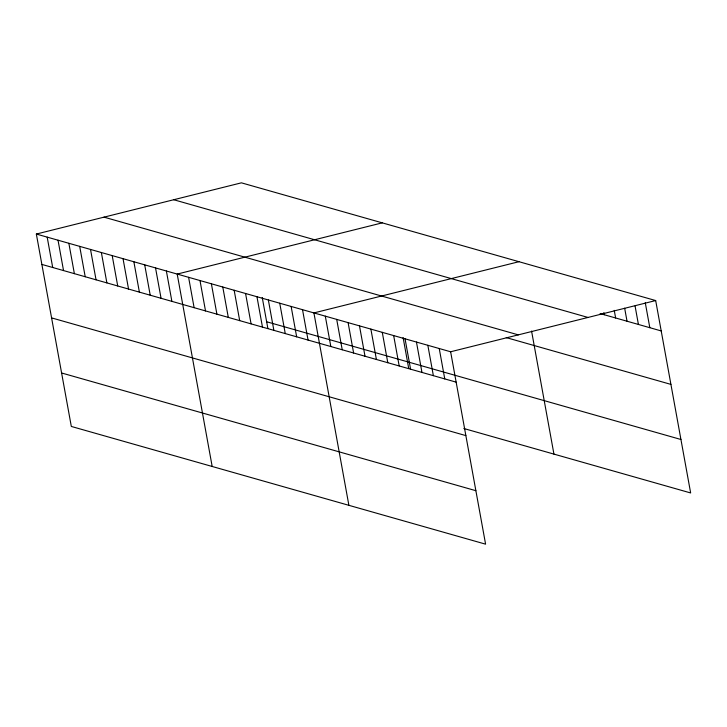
<?xml version="1.0" encoding="UTF-8"?>
<svg xmlns="http://www.w3.org/2000/svg" width="727" height="727" viewBox="0 0 727 727"><rect width="100%" height="100%" fill="white"/><g stroke="black" fill="none" stroke-linecap="round" stroke-linejoin="round"><path stroke-width="1.09" d="M36.35 234.049L450.631 351.768L485.591 544.169L71.319 426.449L36.35 234.049L241.409 182.831L655.681 300.551L690.65 492.951L463.835 428.503M382.257 222.853L177.206 274.07L212.175 466.47M518.969 261.702L313.919 312.919L348.887 505.32M450.631 351.768L655.681 300.551M600.102 313.564L661.207 330.93M173.735 199.734L588.016 317.454M104.016 217.146L518.296 334.865M506.246 337.601L670.921 384.392M266.655 321.761L680.935 439.49M41.866 264.419L456.147 382.138M51.59 317.89L465.871 435.609M61.595 372.978L475.876 490.698M645.276 302.741L649.811 327.686M635.071 306.012L638.415 324.451M624.657 308.193L627.028 321.216M614.251 310.384L615.633 317.981M603.846 312.574L604.237 314.736M531.573 331.067L553.938 454.111M439.235 348.524L444.76 378.903M427.839 345.289L433.365 375.668M416.453 342.053L421.969 372.433M405.057 338.818L410.582 369.189M403.103 337.555L408.719 368.471M393.661 335.574L399.187 365.954M382.275 332.339L387.791 362.718M370.879 329.104L376.404 359.483M359.483 325.869L365.009 356.239M348.097 322.634L353.613 353.004M336.701 319.389L342.226 349.769M325.305 316.154L330.83 346.534M302.523 309.684L308.048 340.054M291.127 306.44L296.652 336.819M279.741 303.204L285.257 333.584M268.345 299.969L273.87 330.349M262.247 297.525L267.872 328.45M256.958 296.734L262.474 327.105M245.562 293.49L251.079 323.869M234.167 290.255L239.692 320.634M222.78 287.02L228.296 317.399M211.384 283.784L216.9 314.155M199.989 280.54L205.514 310.92M188.602 277.305L194.118 307.685M166.374 270.989L171.89 301.369M155.533 267.909L161.058 298.288M144.7 264.837L150.216 295.207M133.868 261.756L139.384 292.127M123.027 258.676L128.552 289.055M112.194 255.595L117.719 285.975M101.362 252.514L106.878 282.894M90.521 249.443L96.046 279.813M79.688 246.362L85.213 276.742M68.856 243.281L74.372 273.661M58.024 240.201L63.54 270.58M47.182 237.12L52.707 267.5"/></g></svg>
